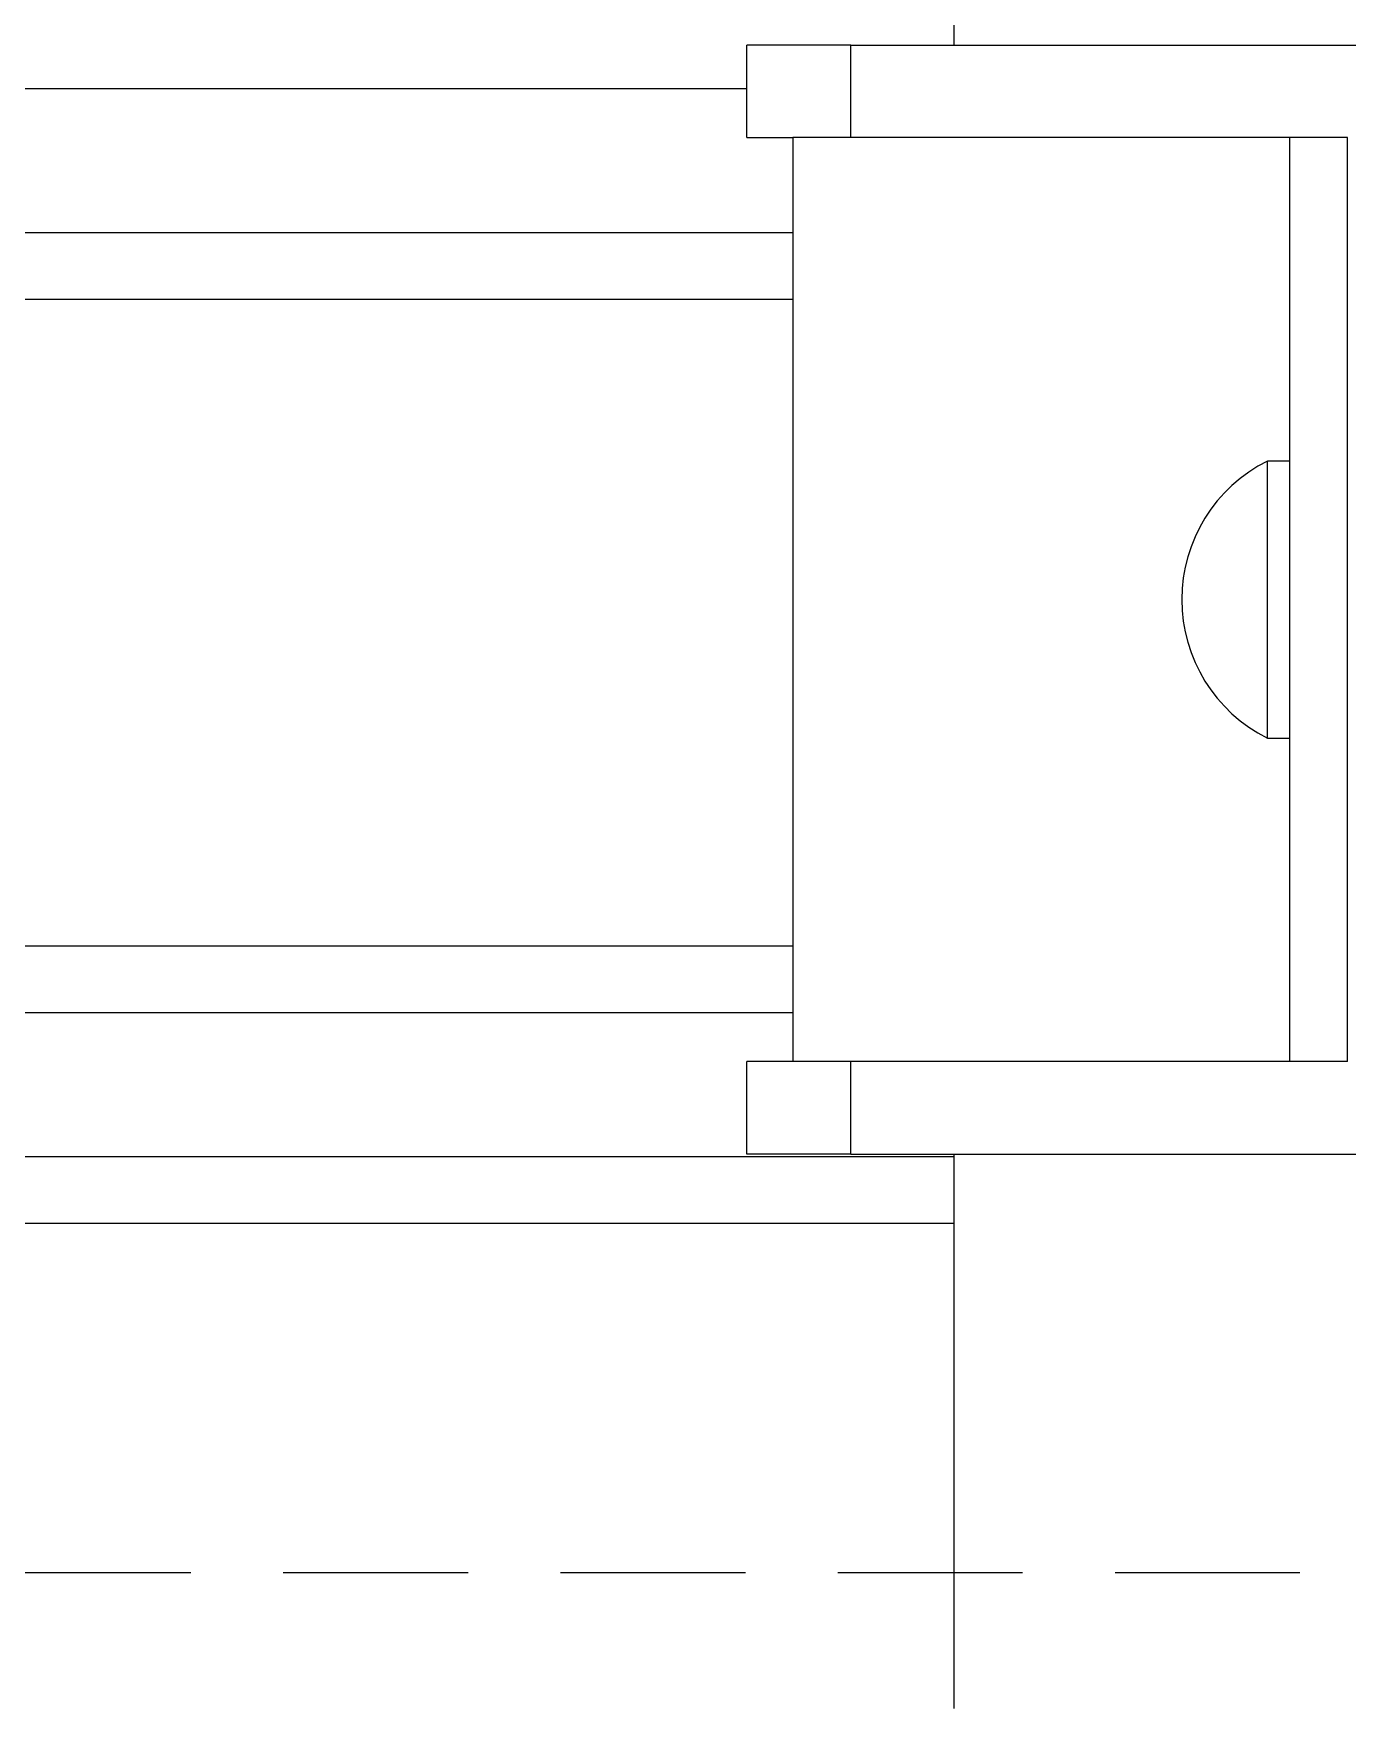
# Model space of a CAD drawing. Header units: inches. Extents: x -883 to 808, y -248 to 1051.
# Drawn here: x -392.49 to -390.713, y 875.062 to 877.328 of the extents above; entities that cross this region are included whole.
import ezdxf

# ---------------------------------------------------------------- set-up
doc = ezdxf.new("R2010")
doc.units = ezdxf.units.IN
doc.header["$MEASUREMENT"] = 0
doc.linetypes.add('HIDDEN', pattern=[0.375, 0.25, -0.125])
doc.layers.get('0').update_dxf_attribs({"linetype": 'CONTINUOUS'})
doc.layers.add('EQUIPMENT - COMPRESSORS', color=41, linetype='CONTINUOUS')
doc.layers.add('P-HSS', color=6, linetype='CONTINUOUS')

# ---------------------------------------------------------------- blocks, each defined once
blk = doc.blocks.new('A$Cb802d3fd')
for p, q in [((100.1453, 38.4766), (100.1453, 39.2685)), ((101.6453, 38.4766), (101.6453, 39.2685)), ((100.2703, 39.1485), (100.2703, 39.0704)), ((101.5203, 39.1485), (100.2703, 39.1485)), ((101.5203, 39.1485), (101.5203, 39.0704)), ((100.2703, 39.0704), (100.2703, 38.3985)), ((101.5203, 39.0704), (100.2703, 39.0704)), ((100.7078, 39.0404), (100.7078, 39.0704)), ((101.0828, 39.0404), (101.0828, 39.0704)), ((101.5203, 39.0704), (101.5203, 38.3985)), ((101.0828, 39.0404), (100.7078, 39.0404)), ((99.7528, 38.616), (100.1453, 38.616)), ((101.6453, 38.616), (102.3953, 38.616)), ((101.6488, 35.7496), (101.6488, 38.616)), ((101.7388, 35.7496), (101.7388, 38.616)), ((100.2703, 38.4766), (100.1453, 38.4766)), ((100.1453, 38.4766), (100.1453, 38.336)), ((101.6453, 38.4766), (101.5203, 38.4766)), ((101.6453, 38.4766), (101.6453, 38.336)), ((100.2703, 38.336), (100.2703, 38.3985)), ((100.2703, 38.3985), (101.5203, 38.3985)), ((100.3988, 35.7496), (100.3988, 38.3985)), ((100.4888, 35.7496), (100.4888, 38.3985)), ((101.3638, 35.7496), (101.3638, 38.3985)), ((101.4538, 35.7496), (101.4538, 38.3985)), ((101.5203, 38.3985), (101.5203, 38.336)), ((100.2703, 38.336), (100.1453, 38.336)), ((100.2038, 35.7496), (100.2038, 38.336)), ((101.6453, 38.336), (101.5203, 38.336))]:
    blk.add_line(p, q)
blk.add_arc((100.8953, 39.1339), 0.2095, 206.5126, 333.4874)

msp = doc.modelspace()

# ---------------------------------------------------------------- linework, layer by layer
at = {"layer": 'P-HSS', "color": 8, "linetype": 'HIDDEN'}
msp.add_line((-310.1521, 875.24595), (-404.97674, 875.24595), dxfattribs=at)

# ---------------------------------------------------------------- block references
at = {"layer": 'EQUIPMENT - COMPRESSORS', "rotation": 270}
msp.add_blockref('A$Cb802d3fd', (-429.86124, 977.45775), dxfattribs=at)

doc.saveas('drawing.dxf')
